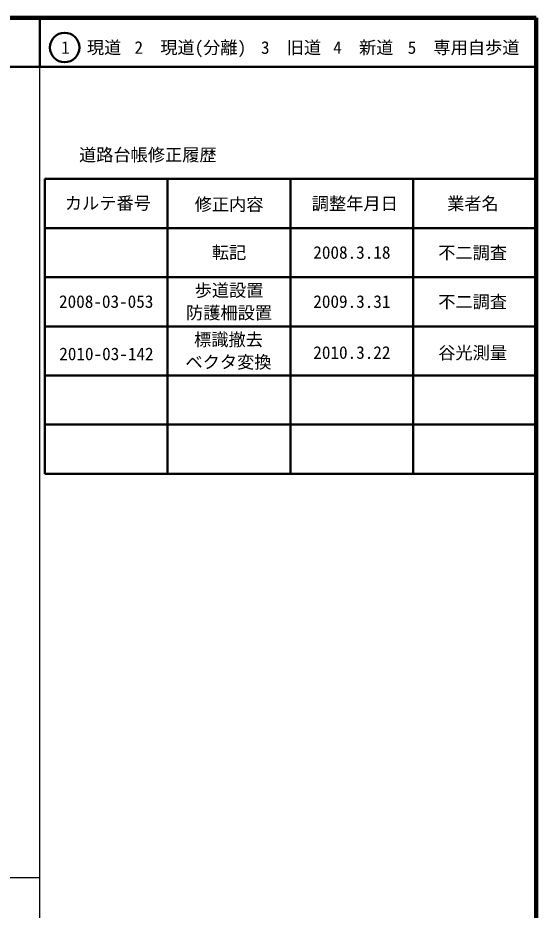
# Model space of a CAD drawing. Units: millimetres on the paper, enlarged 1000 times. Extents: x 40000 to 680000, y 20000 to 380000.
# Drawn here: x 574517 to 680000, y 198357 to 380000 of the extents above; entities that cross this region are included whole.
import ezdxf
from ezdxf.enums import TextEntityAlignment as Align

# ---------------------------------------------------------------- set-up
doc = ezdxf.new("R2010")
doc.units = ezdxf.units.MM
doc.header["$LTSCALE"] = 1000
for name, color, linetype, lineweight in [('S-TTL', 2, 'Continuous', 140), ('S-TTL-BAND', 7, 'Continuous', 25), ('S-TTL-FRAM', 2, 'Continuous', 50), ('S-TTL-LINE', 7, 'Continuous', 50)]:
    doc.layers.add(name, color=color, linetype=linetype, lineweight=lineweight)
doc.layers.add('S-TTL-TXT', color=7, linetype='Continuous')
doc.styles.add('ＭＳ ゴシック', font='')
doc.styles.get('ＭＳ ゴシック').set_extended_font_data('MS Gothic')

msp = doc.modelspace()

# ---------------------------------------------------------------- linework, layer by layer
at = {"layer": 'S-TTL'}
for p, q in [((680000, 380000), (40000, 380000)), ((680000, 20000), (680000, 380000))]:
    msp.add_line(p, q, dxfattribs=at)
at = {"layer": 'S-TTL-BAND'}
for p, q in [((579000, 20000), (579000, 370000)), ((40000, 205000), (579000, 205000))]:
    msp.add_line(p, q, dxfattribs=at)
at = {"layer": 'S-TTL-FRAM'}
for p, q in [((580000, 347197), (580000, 287197)), ((580000, 347197), (680000, 347197)), ((580000, 287197), (680000, 287197))]:
    msp.add_line(p, q, dxfattribs=at)
at = {"layer": 'S-TTL-LINE'}
for p, q in [((579000, 380000), (579000, 370000)), ((40000, 370000), (680000, 370000)), ((605000, 347197), (605000, 287197)), ((630000, 347197), (630000, 287197)), ((655000, 347197), (655000, 287197)), ((580000, 337197), (680000, 337197)), ((580000, 327197), (680000, 327197)), ((580000, 317197), (680000, 317197)), ((580000, 307197), (680000, 307197)), ((580000, 297197), (680000, 297197))]:
    msp.add_line(p, q, dxfattribs=at)
msp.add_circle((584031, 373958), 3000, dxfattribs=at)

# ---------------------------------------------------------------- texts
at = {"layer": 'S-TTL-TXT', "style": 'ＭＳ ゴシック'}
for s, p in [('1\u3000現道', (589448, 373958)), ('2\u3000現道(分離)', (609619, 373958)), ('3\u3000旧道', (630121, 373958)), ('4\u3000新道', (644824, 373958)), ('5\u3000専用自歩道', (665228, 373958)), ('道路台帳修正履歴', (600968, 352113)), ('カルテ番号', (592839, 342277)), ('修正内容', (617509, 342023)), ('調整年月日', (643089, 342197)), ('業者名', (667134, 342197)), ('転記', (617500, 332245)), ('2008.3.18', (642500, 332245)), ('不二調査', (667077, 332189)), ('歩道設置', (617500, 324531)), ('2008-03-053', (592500, 322245)), ('2009.3.31', (642500, 322245)), ('不二調査', (667077, 322189)), ('防護柵設置', (617500, 319954)), ('標識撤去', (617381, 314511)), ('2010-03-142', (592543, 311594)), ('2010.3.22', (642500, 311868)), ('谷光測量', (667077, 311811)), ('ベクタ変換', (617381, 309934))]:
    msp.add_text(s, height=2566, dxfattribs=at).set_placement(p, align=Align.MIDDLE_CENTER)

doc.saveas('drawing.dxf')
